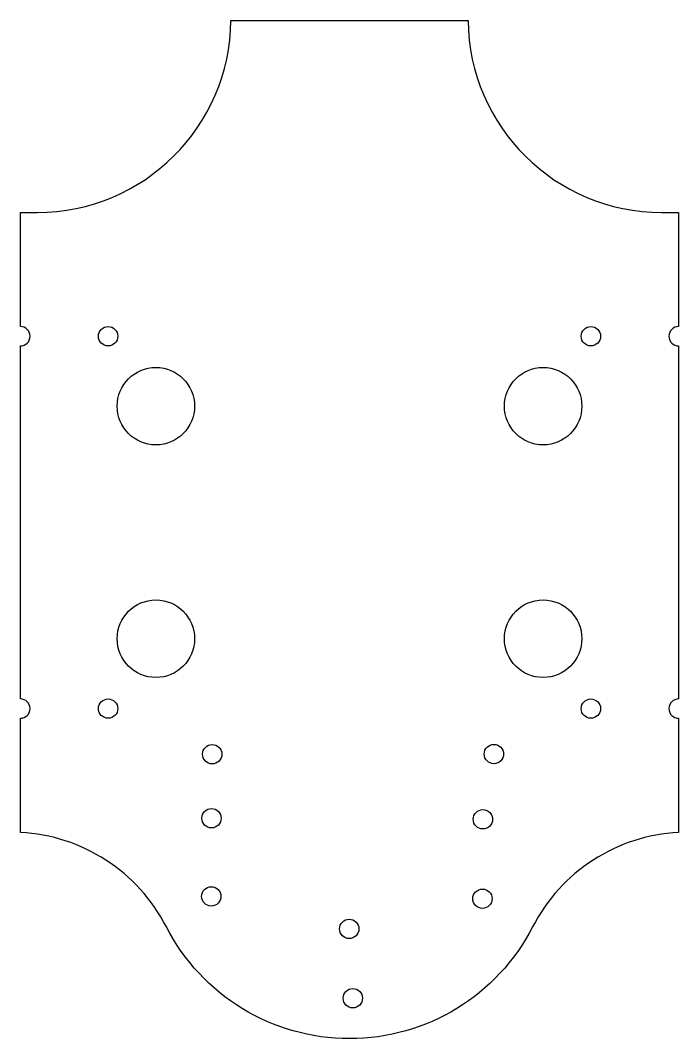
# Model space of a CAD drawing. Header units: millimetres. Extents: x -85 to 85, y -133 to 130.
import ezdxf

# ---------------------------------------------------------------- set-up
doc = ezdxf.new("R2010")
doc.units = ezdxf.units.MM
doc.layers.get('0').update_dxf_attribs({"linetype": 'CONTINUOUS'})

msp = doc.modelspace()

# ---------------------------------------------------------------- linework, layer by layer
msp.add_lwpolyline([(-85, -50.54, 1), (-85, -45.54), (-85, 45.54, 1), (-85, 50.54), (-85, 80), (-80.62, 80, 0.41158), (-30.62, 129.55), (30.62, 129.55, 0.41158), (80.62, 80), (85, 80), (85, 50.54, 1), (85, 45.54), (85, -45.54, 1), (85, -50.54), (85, -80, 0.267128), (47.3, -104.35, -0.609961), (-47.3, -104.35, 0.267128), (-85, -80)], format="xyb", close=True)
for centre, radius in [((-62.33, 48.04), 2.5), ((62.33, 48.04), 2.5), ((-50, 30), 10), ((50, 30), 10), ((-50, -30), 10), ((50, -30), 10), ((-62.33, -48.04), 2.5), ((62.33, -48.04), 2.5), ((-35.45, -59.8), 2.5), ((37.29, -59.76), 2.5), ((-35.64, -76.32), 2.5), ((34.45, -76.6), 2.5), ((-35.7, -96.49), 2.5), ((34.34, -97.09), 2.5), ((-0.08, -104.87), 2.5), ((0.86, -122.77), 2.5)]:
    msp.add_circle(centre, radius)

doc.saveas('drawing.dxf')
